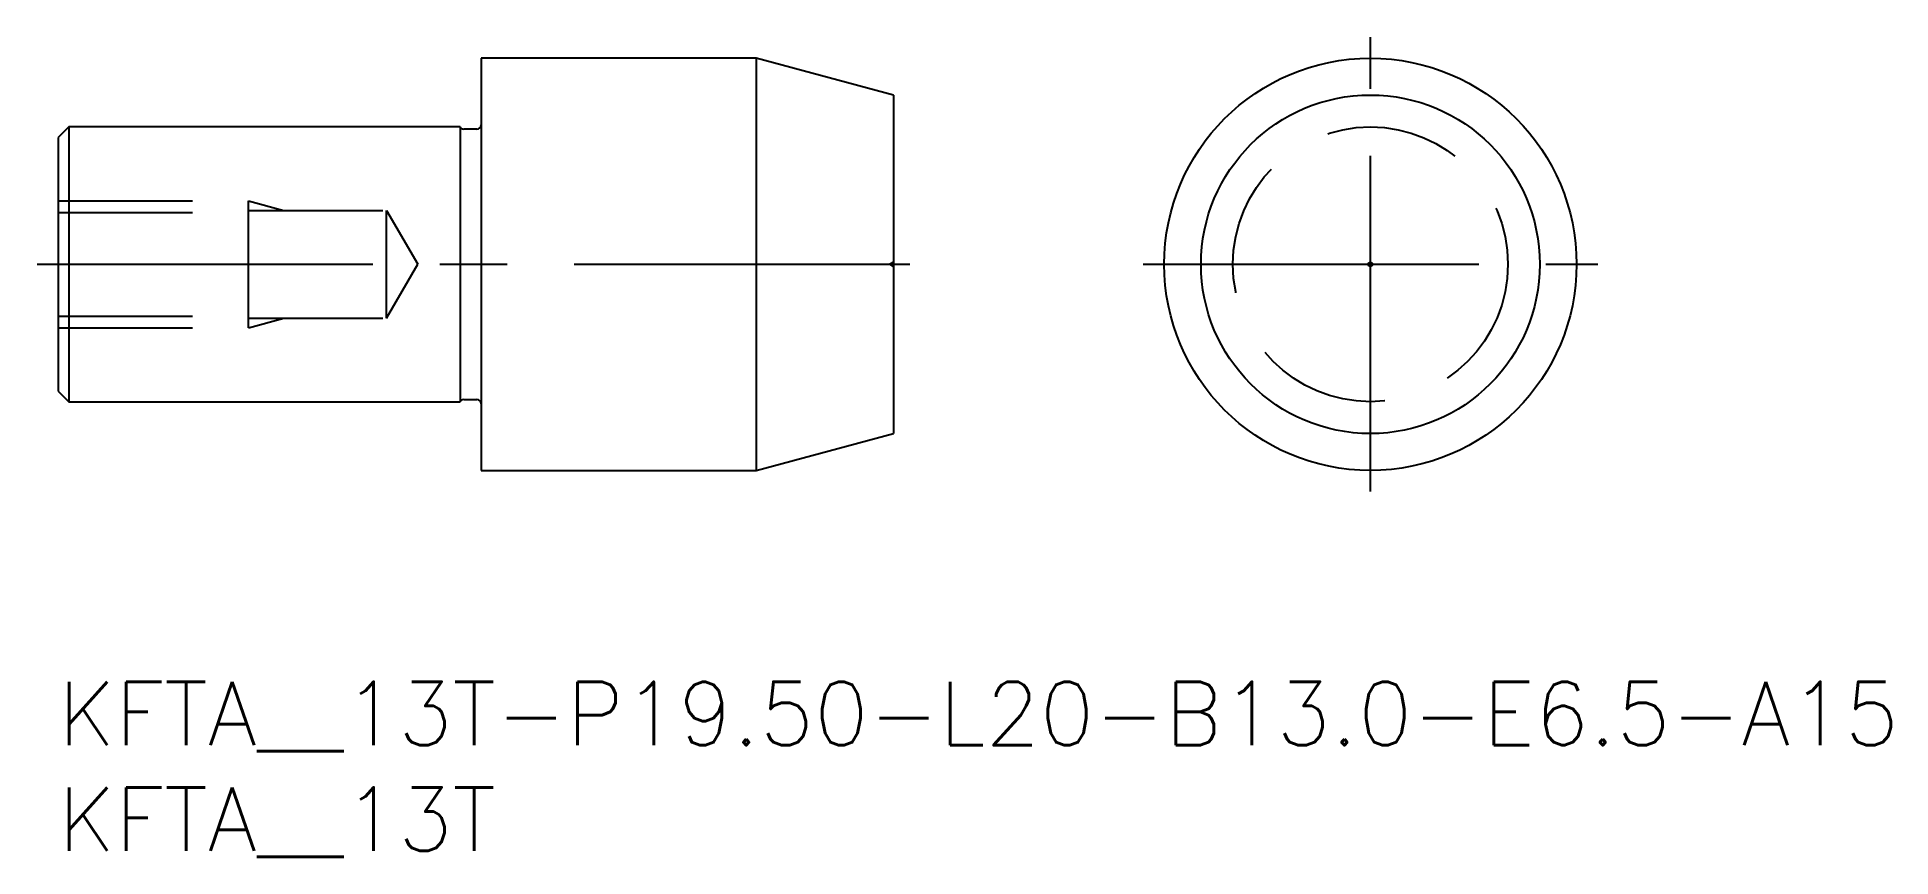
# Model space of a CAD drawing. Extents: x -1 to 86.7, y -8.3 to 30.5.
import ezdxf

# ---------------------------------------------------------------- set-up
doc = ezdxf.new("R2010")
doc.units = 0
doc.header["$LTSCALE"] = 0.5
doc.linetypes.add('CENTER', pattern=[50.8, 31.75, -6.35, 6.35, -6.35])
doc.linetypes.add('DASHED', pattern=[19.05, 12.7, -6.35])
for name, color, linetype in [('MSM_CENTER', 1, 'CENTER'), ('MSM_CONTINUOUS', 7, 'CONTINUOUS'), ('MSM_DASHED', 4, 'DASHED'), ('MSM_PART_NUMBER', 7, 'CONTINUOUS')]:
    doc.layers.add(name, color=color, linetype=linetype)
doc.styles.get("Standard").update_dxf_attribs({"font": 'txt.shx', "height": 1, "bigfont": 'bigfont.shx'})

# ---------------------------------------------------------------- blocks, each defined once
blk = doc.blocks.new('*U20')
at = {"layer": 'MSM_PART_NUMBER'}
blk.add_text('KFTA__13T-P19.50-L20-B13.0-E6.5-A15', height=3, dxfattribs=at).set_placement((0, -3))
blk = doc.blocks.new('*U21')
at = {"layer": 'MSM_PART_NUMBER'}
blk.add_text('KFTA__13T', height=3, dxfattribs=at).set_placement((0, -8))

msp = doc.modelspace()

# ---------------------------------------------------------------- linework, layer by layer
at = {"layer": 'MSM_CENTER'}
for p, q in [((62.044, 9), (62.044, 30.5)), ((-1, 19.75), (40.5, 19.75)), ((51.294, 19.75), (72.794, 19.75))]:
    msp.add_line(p, q, dxfattribs=at)
at = {"layer": 'MSM_CONTINUOUS'}
for p, q in [((20, 29.5), (20, 10)), ((33, 29.5), (20, 29.5)), ((33, 29.5), (33, 10)), ((39.5, 27.758), (33, 29.5)), ((39.5, 27.758), (39.5, 11.742)), ((0.5, 26.25), (0, 25.75)), ((0, 25.75), (0, 13.75)), ((0.5, 26.25), (0.5, 13.25)), ((19, 26.25), (0.5, 26.25)), ((19, 26.25), (19, 13.25)), ((19.8, 26.15), (19.173, 26.15)), ((0, 13.75), (0.5, 13.25)), ((0.5, 13.25), (19, 13.25)), ((19.173, 13.35), (19.8, 13.35)), ((33, 10), (39.5, 11.742)), ((20, 10), (33, 10))]:
    msp.add_line(p, q, dxfattribs=at)
for radius in [9.75, 8.008, 0.1]:
    msp.add_circle((62.044, 19.75), radius, dxfattribs=at)
for centre, start, end in [((19.8, 26.35), 270, 0), ((19.173, 26.35), 210, 270), ((19.173, 13.15), 90, 150), ((19.8, 13.15), 0, 90)]:
    msp.add_arc(centre, 0.2, start, end, dxfattribs=at)
at = {"layer": 'MSM_DASHED'}
for p, q in [((0, 22.75), (9, 22.75)), ((0, 22.208), (9, 22.208)), ((9, 16.75), (9, 22.75)), ((9, 22.75), (10.662, 22.3)), ((9, 22.3), (15.528, 22.3)), ((15.528, 17.2), (15.528, 22.3)), ((15.528, 22.3), (17, 19.75)), ((15.528, 17.2), (17, 19.75)), ((39.5, 19.85), (39.327, 19.75)), ((39.327, 19.75), (39.5, 19.65)), ((0, 17.292), (9, 17.292)), ((0, 16.75), (9, 16.75)), ((9, 17.2), (15.528, 17.2)), ((9, 16.75), (10.662, 17.2))]:
    msp.add_line(p, q, dxfattribs=at)
msp.add_circle((62.044, 19.75), 6.5, dxfattribs=at)

# ---------------------------------------------------------------- block references
at = {"layer": 'MSM_CONTINUOUS'}
for name in ['*U20', '*U21']:
    msp.add_blockref(name, (0, 0), dxfattribs=at)

doc.saveas('drawing.dxf')
